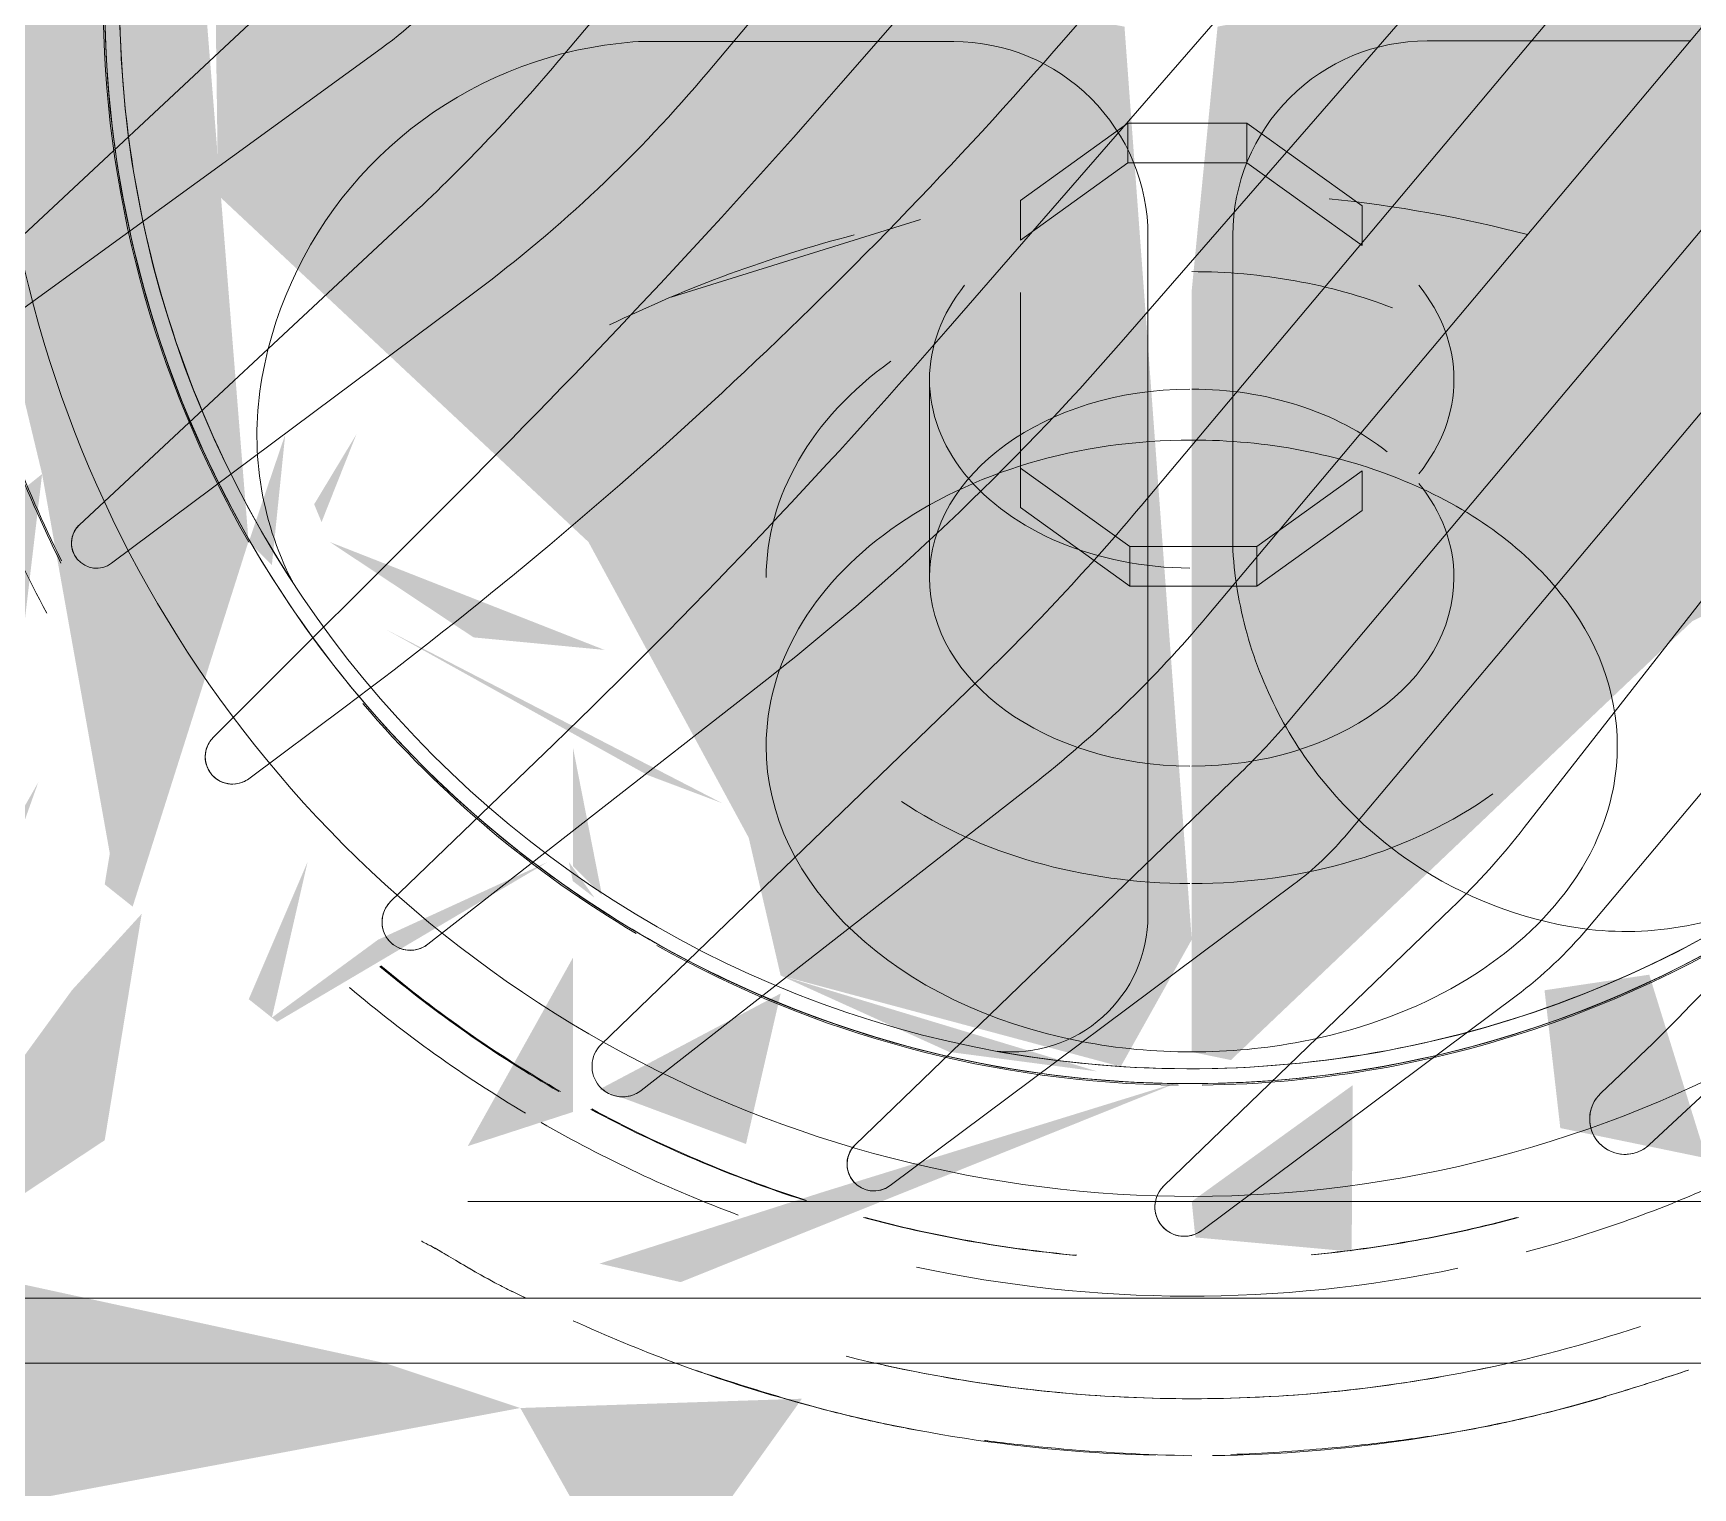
# Model space of a CAD drawing. Header units: metres. Extents: x 1 to 114, y -6 to 62.
# Drawn here: x 62.5624 to 62.6205, y 58.9687 to 59.0197 of the extents above; entities that cross this region are included whole.
import ezdxf

# ---------------------------------------------------------------- set-up
doc = ezdxf.new("R2010")
doc.units = ezdxf.units.M
doc.layers.add('P-SANR-FIXT', color=7, linetype='Continuous', lineweight=5)

# ---------------------------------------------------------------- blocks, each defined once
blk = doc.blocks.new('Caixa Sifonada Montada_100x150x50 Completa e Antiespuma - Caixas e Ralos - Esgoto - MEP - Tigre - Porta-grelha e grelha quadrados brancos - 100x150x50-55786-PLANTA BAIXA GERAL')
at = {"layer": 'P-SANR-FIXT', "true_color": 0xe6e6e6, "transparency": 33554560}
for points in [[(-0.05524999999992247, -0.0552500000000091), (0.05525000000006108, -0.0552500000000091), (0.05025093390128409, 0.05524999999997444), (-0.05524999999992247, 0.0498129386913854), (-0.05032589929794226, 0.02353561123165687), (-0.04874999999993261, 0.02828070738214533), (-0.04429743871645082, 0.04874999999996726), (0.04875000000007122, 0.04437010283808709), (0.04338605976506274, -0.04875000000001924), (-0.04874999999993261, -0.0443197858726171), (-0.05327745455963172, -0.02368927295551316), (-0.05524999999992247, -0.02567852594009396), (-0.05524999999992247, -0.05387457643539911)], [(-0.03835352348523779, 0.00248924020403706), (-0.03390023198751196, -1.732587406877428e-14), (-0.001880018466449792, 0.002357468591068255), (0.003102852018237127, 0.02880878227659155), (0.01310454817832069, 0.03440593209102276), (-0.007789824069073257, 0.03412944922071338), (-0.01995439466627995, 0.0211467445615705), (-0.03032358361354986, 0.01553054617385183), (-0.03515944778499679, 0.01440969300050983), (-0.03783936793239546, 0.00440809485022769)], [(-0.02076479613288943, 0.03224458618902995), (-0.01618194101384443, 0.03177664688673731), (-0.01995439466626263, 0.03305498765563943)], [(-0.05524999999992247, 0.017409811382004), (-0.04999999999993666, 0.01366492587994271), (-0.05032589929794226, 0.02353561123165687), (-0.05524999999992247, 0.02077436387599596), (-0.05524999999992247, 0.0179048164316052)]]:
    blk.add_hatch(color=254, dxfattribs=at).paths.add_polyline_path(points)
h = blk.add_hatch(color=254, dxfattribs=at)
h.paths.add_polyline_path([(-0.04646999999991926, -0.03909157412342302), (-0.04142995070002244, -0.04094067143388357), (-0.03895021057008394, -0.03103226784029762), (-0.04479816114979199, -0.0318575312212462), (-0.04646999999991926, -0.03900394752263424)])
h.paths.add_polyline_path([(-0.04646999999991926, 0.04646999999997124), (-0.04093606639762879, 0.03810496623822874), (-0.03299512197246663, 0.03680857395686376), (-0.03567343194059035, 0.03925347404101336), (-0.04561047557766178, 0.04646999999997124)])
h.paths.add_polyline_path([(-0.04567707001213571, -0.04647000000002322), (-0.02472877075734996, -0.04219566895535072), (-0.03573260240738623, -0.03909157412342302), (-0.04429743871645082, -0.04544636478324797)])
h.paths.add_polyline_path([(-0.04536652043098616, 0.04646999999997124), (-0.02838469635372817, 0.04043506797985051), (-0.03421497220663546, 0.04375658778211928), (-0.04429743871645082, 0.04646999999997124)])
h.paths.add_polyline_path([(0.01705110000636951, 0.04589304032061132), (0.03117449009299371, 0.04547898674842682), (0.02345265593599229, 0.04646999999997124)])
h.paths.add_polyline_path([(0.02205536188282686, 0.04348311481504657), (0.03575717844280812, 0.03909157412337104), (0.03719406650809474, 0.04646999999997124), (0.02655096477870857, 0.04437010283808709)])
h.paths.add_polyline_path([(0.03279468775695505, -0.03705991051363831), (0.03839924547538017, -0.03450946586090377), (0.03432564337378694, -0.03514015289138633)])
h.paths.add_polyline_path([(0.0351129709235699, 0.03415287537117365), (0.04440810988360231, 0.02994684968535648), (0.04154062186717392, 0.04103305589788825), (0.03759399645100948, 0.03680857395686376)])
h.paths.add_polyline_path([(0.03707342059099902, -0.0316945492443108), (0.04172861048537025, -0.02823039041669267), (0.03951852768720424, -0.02862848192429497)])
h.paths.add_polyline_path([(0.04338605976506274, 0.02377875009399731), (0.04647000000005787, 0.02365178469280636), (0.04396055960423141, 0.02646051726966625)])
h = blk.add_hatch(color=254, dxfattribs=at)
h.paths.add_polyline_path([(-0.04106668244027169, 0.01562476760195968), (-0.03578826927877481, 0.01440969300050983), (-0.03915009264387836, 0.02076056537808422), (-0.03976214807195206, 0.01910915033442475)])
h.paths.add_polyline_path([(-0.03274269839024906, 0.03712510311725491), (-0.0199271185892881, 0.0330622962584479), (0.01112604669787679, 0.03554822045334595), (0.03209217877061406, 0.01910915033442475), (0.0371967095072217, -1.732587406877428e-14), (0.04445283994274755, 0.0001761263421199146), (0.04120787235584926, 0.01608778239823273), (0.03301560573891602, 0.03190784818669886), (0.02571085440446363, 0.03224039167052802), (0.01578510783764391, 0.0422459859208207), (-0.0005953162889087707, 0.04437010283808709), (-0.0175704378873013, 0.0402991409089218), (-0.03230791953478679, 0.03767029855765063)])
h = blk.add_hatch(color=254, dxfattribs=at)
h.paths.add_polyline_path([(-0.03852251937959927, 0.003307419395665011), (-0.03515944778499679, 0.01440969300050983), (-0.03783936793239546, 0.008496469810439613)])
h.paths.add_polyline_path([(-0.03994501342364197, 0.02169418695586819), (-0.03453875676060311, 0.02169418695586819), (-0.04114056349084663, 0.02537749277683451)])
h.paths.add_polyline_path([(-0.04591142143804218, 0.01791323310699932), (-0.03889751723559808, 0.0004590278886782471), (-0.04274855437619735, 0.01291937730571285), (-0.04526153642773311, 0.02076056537808422)])
h.paths.add_polyline_path([(-0.03678175282894518, 0.03206028904945738), (-0.03117449009287243, 0.0225725612596234), (-0.03390023198751196, 0.02851994816028873), (-0.03663452201077139, 0.03224491065594071)])
h.paths.add_polyline_path([(-0.03230791953478679, 0.03767029855765063), (-0.02413066532726439, 0.03680857395686376), (-0.03196128362652267, 0.03810496623822874)])
h.paths.add_polyline_path([(-0.02647953304008424, 0.04135254627638169), (-0.0175704378873013, 0.0402991409089218), (-0.02065785479275833, 0.04415611875915179)])
h.paths.add_polyline_path([(0.01449381783039248, 0.04199121280199516), (0.02973250586643912, 0.03461303547391199), (0.02973250586643912, 0.03978599712759338), (0.01578510783764391, 0.0422459859208207)])
h.paths.add_polyline_path([(0.02973250586643912, 0.02839360635748421), (0.04250246353498487, 0.02169418695583354), (0.04084790384055591, 0.02696149695413774), (0.03117449009299371, 0.02993711142370021), (0.03012037445186347, 0.02880878227659155)])
h.paths.add_polyline_path([(0.04443725866364407, -1.732587406877428e-14), (0.04647000000005787, 0.003858564742248063), (0.04445283994274755, 0.0001761263421199146)])
h = blk.add_hatch(color=254, dxfattribs=at)
h.paths.add_polyline_path([(-0.03663452201077139, 0.03224491065594071), (-0.03117449009287243, 0.03099300775021516), (-0.03598850716056545, 0.03305498765563943)])
h.paths.add_polyline_path([(-0.03243373072748287, 0.02093148691411475), (-0.03117449009287243, 0.02183489222906428), (-0.03184849040170061, 0.02169418695586819)])
h = blk.add_hatch(color=254, dxfattribs=at)
h.paths.add_polyline_path([(-0.02911338587018136, 0.01645916356312437), (-0.02300215163319226, 0.02828070738214533), (-0.02812509730472075, 0.01908187425739825)])
h.paths.add_polyline_path([(-0.01925633995555099, 0.03050318914893487), (-0.01618194101384443, 0.02928425824362839), (-0.0186307263079058, 0.03076232680658927)])
h = blk.add_hatch(color=254, dxfattribs=at)
h.paths.add_polyline_path([(-0.03233376320115208, 0.02067561912078463), (-0.02714072690695202, 0.02169418695586819), (-0.03131519536606852, 0.02169418695586819)])
h.paths.add_polyline_path([(-0.02373953253463888, 0.02058266625691304), (-0.01995439466626263, 0.03021404542047526), (-0.02329965652245055, 0.0251748432786856), (-0.02363306205446829, 0.02169418695586819)])
h = blk.add_hatch(color=254, dxfattribs=at)
h.paths.add_polyline_path([(-0.04483992453817446, -0.005606011965595781), (-0.03900476272413694, -0.005642159368443572), (-0.04308111953460834, -1.732587406877428e-14), (-0.04434326192897552, -0.0001258093766672573)])
h.paths.add_polyline_path([(-0.02862836930535118, -0.03382049683333872), (-0.02962183469928764, -0.03983929355271217), (-0.01438314666320635, -0.04194089583654249), (-0.02704344163984965, -0.03391140321041108)])
h.paths.add_polyline_path([(-0.03444325095819099, -0.03348697383688463), (-0.02467837792347141, -0.02822874501684382), (-0.03273171757260725, -0.02169418695588552), (-0.03429097017193781, -0.03332451445368761)])
h.paths.add_polyline_path([(-0.02164242491065939, -0.0436819747799656), (-0.00787214985155788, -0.04503225455252718), (-0.0199271185892881, -0.04336128155424158)])
h.paths.add_polyline_path([(-0.01702062425182271, -0.04590771667045569), (-0.005176380902003758, -0.04647000000002322), (-0.01438314666320635, -0.04567145426673765)])
h.paths.add_polyline_path([(0.02066837729473628, -0.03901440780329217), (0.03117449009299371, -0.03680173277210966), (0.0276149135681691, -0.03462800634242599), (0.0222084065868618, -0.03804195383907691)])
h.paths.add_polyline_path([(0.02849536752089698, -0.03390989768251684), (0.03608226176335443, -0.03293742310246926), (0.02940969658127947, -0.03293742310246926)])
h.paths.add_polyline_path([(0.03432564337378694, -0.02768099549932044), (0.03983599507086051, -0.02823039041669267), (0.0384736437357301, -0.02169418695592017)])
h = blk.add_hatch(color=254, dxfattribs=at)
h.paths.add_polyline_path([(-0.04156461439664581, -0.01803546264928491), (-0.0351286664247803, -0.01603746543274542), (-0.03567537897281818, -0.01236664704130844), (-0.04050788082639128, -0.01291937730576483), (-0.04142995070002244, -0.01738349986130152)])
h.paths.add_polyline_path([(-0.02337818217521804, -0.03412163075972353), (-0.0199271185892881, -0.04303932291549395), (0.0007059874559736273, -0.0443197858726171), (0.01177231042567009, -0.04263465939867943), (0.03432564337378694, -0.02768099549932044), (0.04504844339516322, -0.007470452242682541), (0.04338605976506274, -1.732587406877428e-14), (0.03714215735318603, -0.0001448091339233542), (0.02688936565682197, -0.02869419681390778), (0.01814634144938205, -0.03293742310246926), (-0.01112604669775551, -0.03530297181114234), (-0.02243749230865715, -0.0341755857190346)])
h = blk.add_hatch(color=254, dxfattribs=at)
h.paths.add_polyline_path([(-0.03812312292207375, -0.001373775552053985), (-0.02135440074558233, -0.01899158578125457), (-0.01995439466627995, -0.03130903980969124), (-0.015129917462704, -0.0341755857190346), (0.003102852018237127, -0.03567402923131763), (0.006549263175703936, -0.02869419681390778), (-0.001880018466449792, -0.02384264674882879), (0.001914698749834133, -0.02044131557423812), (-0.001880018466449792, -0.0009053691763705956), (-0.01112604669775551, -1.732587406877428e-14), (-0.03783936793239546, -1.732587406877428e-14)])
h.paths.add_polyline_path([(0.02715647213979692, -0.02178666517915226), (0.03154842227022182, -0.01519291942876889), (0.02727699210674564, -0.02169418695592017)])
h = blk.add_hatch(color=254, dxfattribs=at)
h.paths.add_polyline_path([(-0.03016974881628776, -0.005468883827219589), (-0.01112604669775551, -0.0239899849307662), (-0.02330953975362813, -0.01122528272149025), (-0.02619128198684744, -0.00880721387644876)])
h.paths.add_polyline_path([(-0.02433083004920036, -0.01440969300059646), (-0.0172861406142762, -0.02822874501684382), (-0.01856707440467803, -0.02328237488998389), (-0.02255989447160614, -0.01713585784783795)])
at = {"layer": 'P-SANR-FIXT'}
for p, q in [((-0.04875000000000208, 0.04875000000000209), (-0.04875000000000208, -0.04875000000000208)), ((-0.0487500000000021, 0.0487500000000021), (-0.0487500000000021, -0.0487500000000021)), ((-0.01059748748471956, 0.04247892921281459), (-0.001294434687923363, 0.03250262648582253)), ((-0.001294434687923364, 0.03250262648582253), (-0.01059748748471956, 0.04247892921281459)), ((-0.002645849332914956, 0.02841193869864879), (-0.01201634219000855, 0.04130931565305653)), ((-0.01201634219000855, 0.04130931565305653), (-0.002645849332914957, 0.02841193869864879)), ((-0.01934983980398006, 0.03898954495961051), (-0.008460494527384562, 0.02731215181233456)), ((-0.008460494527384562, 0.02731215181233456), (-0.01934983980398006, 0.03898954495961051)), ((-0.01119229141294183, 0.02513394983213741), (-0.02069858259509251, 0.03786274852922491)), ((-0.02069858259509251, 0.03786274852922491), (-0.01119229141294183, 0.02513394983213741)), ((-0.04647000000000125, 0.03513764310053733), (-0.04647000000000125, 0.02398132547389093)), ((-0.02681296690506862, 0.03430150504932647), (-0.01813369167398352, 0.02562222981824123)), ((-0.01813369167398352, 0.02562222981824123), (-0.02681296690506862, 0.03430150504932647)), ((-0.02573227239702711, 0.02967513621645625), (-0.02825516474651655, 0.03305325584647252)), ((-0.02825516474651655, 0.03305325584647252), (-0.02573227239702711, 0.02967513621645625)), ((-0.03256649953275442, 0.02808170614841792), (-0.02704006088856049, 0.02235891140505168)), ((-0.02704006088856049, 0.02235891140505168), (-0.03256649953275442, 0.02808170614841792)), ((-0.02499195937127168, 0.01516771660053516), (-0.03406425579514195, 0.02677972649304322)), ((-0.03406425579514195, 0.02677972649304322), (-0.02499195937127168, 0.01516771660053516)), ((-0.00296959072705961, 0.02210147866658598), (0.02267056563869321, 0.0005868329167546305)), ((-0.03757276167483612, 0.02069629912046853), (-0.02486771033344417, 0.007539833318191527)), ((-0.02486771033344417, 0.007539833318191527), (-0.03757276167483612, 0.02069629912046853)), ((-0.02849174951138736, 0.005606099759408185), (-0.0391859145063315, 0.0192940067579789)), ((-0.0391859145063315, 0.0192940067579789), (-0.02849174951138736, 0.005606099759408185)), ((0.01879378599130868, -0.0017222877387185), (-0.003460956256300592, 0.01695165827319634)), ((-0.003460956256300592, 0.01695165827319634), (0.01879378599130868, -0.001722287738718498)), ((-0.04308111953467461, -0.006279196533837442), (-0.04308111953467461, 0.01490490170428406)), ((-0.0410914265218139, 0.01179608375921918), (-0.02803948535915714, -0.001719596968522723)), ((-0.02803948535915714, -0.001719596968522723), (-0.0410914265218139, 0.01179608375921918)), ((-0.003398133157558836, 0.01188109919901001), (0.01305253505179729, -0.002419248503600797)), ((0.01305253505179729, -0.002419248503600797), (-0.003398133157558836, 0.01188109919901001)), ((-0.03195832930029675, -0.003575978307020581), (-0.04252699284363622, 0.01057532299048306)), ((-0.04252699284363622, 0.01057532299048306), (-0.03195832930029675, -0.003575978307020581)), ((-0.01255763358493055, 0.00861560105388299), (0.002448900385722146, -0.004429379907394266)), ((0.002448900385722146, -0.004429379907394266), (-0.01255763358493055, 0.00861560105388299)), ((0.01266830475196343, -0.00856528408836807), (-0.002338229218692407, 0.004479696872911803)), ((-0.002338229218692407, 0.004479696872911803), (0.01266830475196343, -0.00856528408836807)), ((0.003508804324590597, -0.01183078223349418), (-0.01294186388476683, 0.002469565469117565)), ((-0.01294186388476684, 0.002469565469117565), (0.003508804324590595, -0.01183078223349418)), ((-0.01868311482427741, 0.001772604704234402), (0.003571627423330788, -0.01690134130767921)), ((0.003571627423330788, -0.01690134130767921), (-0.01868311482427741, 0.001772604704234402)), ((-0.04253862307059873, 0.0009779602122229102), (-0.03279657102353945, -0.009110230001032449)), ((-0.03279657102353945, -0.009110230001032449), (-0.04253862307059873, 0.0009779602122229102)), ((-0.03586867674505922, -0.01137100634288177), (-0.0440998113330788, -0.0003496255317974031)), ((-0.0440998113330788, -0.0003496255317974031), (-0.03586867674505922, -0.01137100634288177)), ((0.003080261894089984, -0.02205116170106907), (-0.02255989447166264, -0.0005365159512381433)), ((-0.02619128198692596, -0.003443074495378746), (6.239211082654622e-05, -0.02547252274785157)), ((-0.003045602476654423, -0.02822874501682704), (-0.03016974881635097, -0.005468883827188862)), ((-0.02997040244881574, -0.01165492361558124), (-0.02042725164630381, -0.0191108501691694)), ((-0.02042725164630381, -0.0191108501691694), (-0.02997040244881574, -0.01165492361558124)), ((-0.01053741439728157, -0.03314744080598178), (-0.03349224789016447, -0.0138860484883678)), ((-0.03349224789016447, -0.0138860484883678), (-0.01053741439728157, -0.03314744080598178)), ((-0.02962183469934916, -0.02834328939200229), (-0.04109720118872622, -0.01603746543272886))]:
    blk.add_line(p, q, dxfattribs=at)
at = {"layer": 'P-SANR-FIXT', "color": 253, "true_color": 0xacacac}
for p, q in [((-0.04875000000000206, -0.04503225455251221), (-0.04875000000000206, 0.04847955565235144)), ((-0.0487500000000021, -0.04503225455251225), (-0.0487500000000021, 0.04847955565235147)), ((-0.04647000000000125, 0.03513764310053733), (-0.04647000000000125, 0.04174694315010581)), ((-0.04647000000000125, -0.02359235440444692), (-0.04647000000000125, 0.02398132547389093))]:
    blk.add_line(p, q, dxfattribs=at)
at = {"layer": 'P-SANR-FIXT', "color": 8, "true_color": 0x737373}
for p, q in [((-0.04647000000000125, 0.04174694315010581), (-0.04647000000000125, 0.03513764310053733)), ((-0.04647000000000125, 0.02398132547389093), (-0.04647000000000125, 0.03513764310053733)), ((-0.04308111953467461, 0.01490490170428406), (-0.04308111953467461, 0.02537749277684234)), ((-0.04647000000000125, 0.02398132547389093), (-0.04647000000000125, -0.02359235440444692)), ((0.02267056563869321, 0.0005868329167546305), (-0.00296959072705961, 0.02210147866658598)), ((-0.01425706835537867, 0.009192209052392127), (-0.02120365205993376, 0.009192209052392127)), ((-0.02255989447166264, -0.0005365159512381433), (0.003080261894089984, -0.02205116170106907)), ((6.239211082654622e-05, -0.02547252274785157), (-0.02619128198692596, -0.003443074495378746)), ((-0.03016974881635097, -0.005468883827188862), (-0.003045602476654423, -0.02822874501682704)), ((-0.04308111953467461, -0.0227276128030022), (-0.04308111953467461, -0.006279196533837442)), ((-0.04109720118872622, -0.01603746543272886), (-0.02962183469934916, -0.02834328939200229))]:
    blk.add_line(p, q, dxfattribs=at)
at = {"layer": 'P-SANR-FIXT', "color": 250, "true_color": 0x3b3b3b}
for p, q in [((-0.01136281150170332, 0.01825009924467347), (-0.008641169964013162, 0.009504565682310754)), ((-0.02150240189831944, 0.002174764982568131), (-0.0187482606916961, 0.006003471812519823)), ((-0.01735894395079438, 0.006003471812519823), (-0.02011308515741771, 0.002174764982568131)), ((-0.0187482606916961, 0.006003471812519823), (-0.01120053091991799, 0.006003471812519823)), ((-0.0187482606916961, 0.006003471812519823), (-0.01735894395079438, 0.006003471812519823)), ((-0.0112005309199251, 0.006003471812519823), (-0.01735894395079438, 0.006003471812519823)), ((-0.009363508603272737, 0.006003471812519823), (-0.007974191862371012, 0.006003471812519823)), ((-0.02150240189831944, -0.002281122078363119), (-0.02150240189831944, 0.002174764982568131)), ((-0.02150240189831944, 0.002174764982568131), (-0.02011308515741771, 0.002174764982568131)), ((-0.02011308515741771, 0.002174764982568131), (-0.02011308515741771, -0.002281122078363119)), ((-0.005264561619904998, -0.00193485198323168), (-0.005264561619904998, 0.002236642504341727))]:
    blk.add_line(p, q, dxfattribs=at)
at = {"layer": 'P-SANR-FIXT', "color": 250, "true_color": 0x1f1f1f}
for p, q in [((-0.009363508603272737, 0.006003471812519823), (-0.006653878360806723, 0.002236642504341727)), ((-0.005264561619904998, 0.002236642504341727), (-0.007974191862371012, 0.006003471812519823)), ((-0.006653878360806723, 0.002236642504341727), (-0.005264561619904998, 0.002236642504341727)), ((-0.008166998012902788, -0.00596971338200327), (-0.005264561619904998, -0.00193485198323168)), ((-0.006653878360806723, -0.00193485198323168), (-0.005264561619904998, -0.00193485198323168))]:
    blk.add_line(p, q, dxfattribs=at)
at = {"layer": 'P-SANR-FIXT', "color": 251, "true_color": 0x585858}
for p, q in [((-0.006653878360806723, 0.002236642504341727), (-0.006653878360806723, -0.00193485198323168)), ((-0.009556314753804513, -0.00596971338200327), (-0.008166998012902788, -0.00596971338200327))]:
    blk.add_line(p, q, dxfattribs=at)
at = {"layer": 'P-SANR-FIXT', "color": 9, "true_color": 0xbbbbbb}
for p, q in [((-0.01884905136641754, -0.00596971338200327), (-0.02150240189831944, -0.002281122078363119)), ((-0.02150240189831944, -0.002281122078363119), (-0.02011308515741771, -0.002281122078363119)), ((-0.02011308515741771, -0.002281122078363119), (-0.01745973462551581, -0.00596971338200327)), ((-0.01745973462551581, -0.00596971338200327), (-0.01884905136641754, -0.00596971338200327))]:
    blk.add_line(p, q, dxfattribs=at)
at = {"layer": 'P-SANR-FIXT', "color": 250, "true_color": 0x2e2e2e}
blk.add_line((-0.006653878360806723, -0.00193485198323168), (-0.009556314753804513, -0.00596971338200327), dxfattribs=at)
at = {"layer": 'P-SANR-FIXT'}
for centre, radius, start, end in [((-0.01999346984771367, 0.03838935023393747), 0.0008800530335850685, 43.00000000000066, 216.7536016520352), ((-0.01999346984771367, 0.03838935023393747), 0.0008800530335850683, 115.3973340216814, 129.8768008260176), ((-0.01999346984771367, 0.03838935023393747), 0.0008800530335850665, 43.00000000000001, 71.95893360867248), ((-0.02748907400295916, 0.03362539795143592), 0.0009561598274535172, 45.00000000000088, 216.7536016520365), ((-0.02748907400295916, 0.03362539795143592), 0.0009561598274535195, 116.5640006883489, 159.5024011013577), ((-0.02748907400295916, 0.03362539795143592), 0.0009561598274535153, 45.00000000000053, 73.62560027533982), ((-0.02748907400295916, 0.03362539795143592), 0.0009561598274535171, 202.4408015143665, 216.7536016520361), ((0.1033945647152622, 0.12611136262174), 0.1611635375198587, 216.7536016520364, 228.9999999999995), ((0.1033945647152622, 0.12611136262174), 0.1611635375198584, 216.7536016520359, 228.999999999999), ((-0.03328126073274328, 0.02739146928092101), 0.0009936349964959263, 44.00000000000151, 217.9999999999995), ((-0.03328126073274328, 0.02739146928092101), 0.0009936349964959285, 116.5000000000003, 159.9999999999999), ((-0.03328126073274328, 0.02739146928092101), 0.000993634996495929, 44.00000000000097, 58.50000000000102), ((0.01046612636206158, 0.03793834666722208), 0.01620729327831617, 216.0000000000003, 229.9999999999997), ((0.01046612636206158, 0.03793834666722208), 0.01620729327831614, 215.9999999999997, 229.9999999999992), ((-0.03328126073274328, 0.02739146928092101), 0.0009936349964959315, 203.499999999999, 217.9999999999992), ((0.03688183380586989, 0.06959455702370132), 0.06199781068020762, 222.9999999999995, 229.999999999999), ((0.03688183380586989, 0.06959455702370132), 0.06199781068020773, 222.9999999999999, 229.9999999999994), ((0.1859813359874019, 0.2297372574796258), 0.2886622404028897, 224.9999999999995, 228.9999999999949), ((0.1859813359874019, 0.2297372574796258), 0.2886622404028902, 224.9999999999999, 228.9999999999954), ((0.02790716003374067, 0.05433472355476516), 0.04880012591614486, 216.7536016520356, 229.9999999999994), ((0.02790716003374067, 0.05433472355476516), 0.04880012591614479, 216.7536016520351, 229.999999999999), ((0.1375879318345141, 0.1813383159967486), 0.228859841545779, 224.0000000000001, 228.9999999999994), ((0.1375879318345141, 0.1813383159967486), 0.2288598415457794, 224.0000000000006, 228.9999999999999), ((-0.03834259257627196, 0.01995288206045233), 0.001070190890415654, 44.00000000000065, 218.0000000000002), ((-0.03834259257627196, 0.01995288206045233), 0.001070190890415656, 131, 160.0000000000003), ((-0.03834259257627196, 0.01995288206045233), 0.001070190890415652, 203.4999999999999, 217.9999999999997), ((0.04697075921369665, 0.07139115427531845), 0.09132200069046673, 217.9999999999995, 228.9999999999954), ((0.04697075921369665, 0.07139115427531845), 0.09132200069046657, 217.9999999999991, 228.9999999999949), ((-0.04177055967513004, 0.01114025249646243), 0.0009441061831924546, 44.00000000000118, 216.7536016520351), ((-0.04177055967513004, 0.01114025249646243), 0.0009441061831924537, 144.7729342970208, 216.7536016520349), ((0.03324722616728232, 0.06366077514556855), 0.08078926881755576, 223.9999999999993, 229.9999999999994), ((0.03324722616728232, 0.06366077514556855), 0.08078926881755587, 223.9999999999997, 229.9999999999999), ((0.003695720295138087, 0.0307537072728659), 0.04084648548157976, 218.0000000000002, 229.9999999999997), ((0.003695720295138087, 0.0307537072728659), 0.04084648548157968, 217.9999999999997, 229.9999999999992), ((-0.04327718505237636, 0.000264739196920955), 0.001026721976776405, 44.00000000000167, 216.7536016520347), ((-0.04327718505237636, 0.000264739196920955), 0.001026721976776406, 44.00000000000118, 159.1690677680236), ((-0.0106724285389578, 0.01505157485418055), 0.02414305007455906, 223.9999999999998, 229.9999999999995), ((-0.0106724285389578, 0.01505157485418055), 0.02414305007455911, 224.0000000000003, 230), ((-0.02291299439065336, 0.003179379330210185), 0.01128950576573243, 216.7536016520355, 230.0000000000001), ((-0.02291299439065336, 0.003179379330210185), 0.01128950576573241, 216.7536016520349, 229.9999999999995), ((-0.01318807968255507, 0.009825469977858433), 0.02725901073700281, 224.0000000000004, 232.0000000000005), ((-0.01318807968255507, 0.009825469977858433), 0.02725901073700285, 224.0000000000009, 232.0000000000009), ((-0.02385043374486628, -0.002395381841583086), 0.01500000000000002, 216.7536016520351, 230.0000000000002), ((-0.02385043374486628, -0.002395381841583086), 0.01499999999999999, 216.7536016520346, 229.9999999999997), ((-0.04018932937442107, -0.01519086126961013), 0.001241358062856888, 43.10364131006679, 223), ((-0.04018932937442107, -0.01519086126961013), 0.001241358062856882, 43.10364131006645, 163.0345471033555), ((0.03148187760200281, 0.05188641211129533), 0.09692239550063551, 223.1036413100656, 234.9999999999983), ((0.03148187760200281, 0.05188641211129533), 0.09692239550063565, 223.1036413100661, 234.9999999999988), ((-0.04018932937442107, -0.01519086126961013), 0.00124135806285689, 193.0172735516774, 222.9999999999999)]:
    blk.add_arc(centre, radius, start, end, dxfattribs=at)
at = {"layer": 'P-SANR-FIXT', "color": 8, "true_color": 0x737373}
for centre, radius, start, end in [((-0.01999346984771367, 0.03838935023393747), 0.0008800530335850692, 129.8768008260176, 216.7536016520351), ((-0.01999346984771367, 0.03838935023393747), 0.0008800530335850686, 71.95893360867257, 115.3973340216813), ((-0.02748907400295916, 0.03362539795143592), 0.0009561598274535196, 73.62560027533983, 116.5640006883489), ((-0.02748907400295916, 0.03362539795143592), 0.0009561598274535181, 159.5024011013578, 202.4408015143667), ((-0.03328126073274328, 0.02739146928092101), 0.0009936349964959226, 58.50000000000094, 116.5000000000004), ((-0.03328126073274328, 0.02739146928092101), 0.000993634996495928, 159.9999999999999, 203.4999999999989), ((-0.03834259257627196, 0.01995288206045233), 0.001070190890415647, 44.00000000000006, 131.0000000000001), ((-0.03834259257627196, 0.01995288206045233), 0.001070190890415657, 160.0000000000003, 203.5000000000001), ((-8.206102464214382e-16, 0), 0.05199999999999923, 163.7713371229441, 178.6032306802114), ((-0.04177055967513004, 0.01114025249646243), 0.0009441061831924581, 44.00000000000078, 144.7729342970207), ((-8.206102464214382e-16, 0), 0.04999999999999585, 167.5782393492952, 179.9999999999993), ((-8.206102464214382e-16, 0), 0.04999999999999579, 169.8330785916072, 179.9999999999997), ((-0.04327718505237636, 0.000264739196920955), 0.001026721976776408, 159.1690677680236, 216.7536016520344), ((-8.206102464214382e-16, 0), 0.04999999999999585, 180.0000000000004, 190.1669214083929), ((-8.206102464214382e-16, 0), 0.04999999999999589, 180.0000000000003, 192.4217606507042), ((-8.206102464214382e-16, 0), 0.0519999999999992, 180.7962531248439, 196.2286628771756), ((-0.04018932937442107, -0.01519086126961013), 0.001241358062856886, 163.0345471033555, 193.0172735516774)]:
    blk.add_arc(centre, radius, start, end, dxfattribs=at)
at = {"layer": 'P-SANR-FIXT', "color": 253, "true_color": 0xacacac}
for radius, start, end in [(0.05199999999999924, 155.357302531679, 163.7713371229441), (0.04999999999999586, 165.9752547926801, 173.5085348492801), (0.04999999999999586, 165.9752547926801, 173.5085348492801), (0.04999999999999582, 191.361524327761, 198.3318975858143), (0.04999999999999582, 191.361524327761, 198.3318975858143)]:
    blk.add_arc((-8.206102464214382e-16, 0), radius, start, end, dxfattribs=at)
at = {"layer": 'P-SANR-FIXT', "color": 250, "true_color": 0x3b3b3b}
for radius, start, end in [(0.04692590211814789, 14.60721497513757, 25.77914264052491), (0.04692590211814784, 345.476564314924, 354.1099998702811)]:
    blk.add_arc((-0.05459444537276566, -1.301455148814382e-32), radius, start, end, dxfattribs=at)
for centre, major_axis, ratio, start_param, end_param in [((-0.02710824820903297, 0), (0, 0.01491801193046441), 0.7193398003414615, 2.220446049250313e-15, 1.308996938995762), ((-0.02120365205996952, 0), (0, 0.01491801193046441), 0.7193398003414612, 5.497787143782128, 6.283185307179576), ((-0.02710824820903297, 0), (0, 0.01491801193046438), 0.7193398003414632, 4.712388980384695, 5.497787143782144), ((-0.02120365205996952, 0), (0, 0.01491801193046438), 0.7193398003414633, 0.8205378951084585, 1.566419691774202), ((-0.02120365205998542, 0), (0, 0.009192209052405614), 0.719339800341462, 4.720121561699663, 7.846249052659496), ((-0.01425706835544811, 0), (0, 0.009192209052405621), 0.719339800341461, 5.759586531581277, 6.283185307179576), ((-0.01425706835544811, 0), (0, 0.009192209052405607), 0.7193398003414628, 0.5235987755982945, 1.563063745479909), ((-0.02120365205996952, 0), (2.741317730094923e-17, 0.0149180119304644), 0.7193398003414617, 1.570796326794898, 2.356194490192346), ((-0.02120365205998542, 0), (2.097366474395311e-17, 0.009192209052405614), 0.7193398003414618, 1.570796326794898, 3.14159265358979), ((-0.02120365205998542, 0), (0, 0.009192209052405606), 0.7193398003414637, 3.871374912783081, 4.712388980384682), ((-0.02710824820887811, 0), (0, 0.0149180119304644), 0.7193398003414619, 4.45058959258554, 4.712388980384688), ((-0.02120365205996952, 0), (0, 0.01491801193046439), 0.719339800341463, 4.220897936500709, 4.712388980384682), ((-0.02710824820887811, 0), (4.728796169315047e-17, 0.0149180119304644), 0.7193398003414625, 2.879793265790657, 3.141592653589797)]:
    blk.add_ellipse(centre, major_axis=major_axis, ratio=ratio, start_param=start_param, end_param=end_param, dxfattribs=at)
at = {"layer": 'P-SANR-FIXT', "color": 250, "true_color": 0x1f1f1f}
for centre, major_axis, ratio, start_param, end_param in [((-0.02710824820903297, 0), (2.741317730094923e-17, 0.0149180119304644), 0.7193398003414619, 5.497787143782144, 6.28318530717959), ((-0.01425706835544811, 0), (0, 0.009192209052405614), 0.7193398003414618, 0, 0.5235987755982949), ((-0.02710824820887811, 0), (0, 0.01491801193046441), 0.7193398003414612, 3.665191429188095, 3.926990816987243)]:
    blk.add_ellipse(centre, major_axis=major_axis, ratio=ratio, start_param=start_param, end_param=end_param, dxfattribs=at)
at = {"layer": 'P-SANR-FIXT', "color": 251, "true_color": 0x585858}
blk.add_ellipse((-0.02710824820903297, 0), major_axis=(0, 0.0149180119304644), ratio=0.7193398003414623, start_param=1.308996938995762, end_param=1.570796326794905, dxfattribs=at)
at = {"layer": 'P-SANR-FIXT', "color": 252, "true_color": 0x909090}
for centre, major_axis, ratio, start_param, end_param in [((-0.02710824820887811, 0), (0, 0.01491801193046439), 0.719339800341463, 1.570796326794905, 1.832595714594054), ((-0.02710824820887811, 0), (0, 0.01491801193046441), 0.719339800341461, 3.926990816987243, 4.188790204786391), ((-0.02120365205998542, 0), (0, 0.009192209052405614), 0.7193398003414622, 3.141592653589789, 3.665191429188085), ((-0.01425706835544811, 0), (0, 0.009192209052405614), 0.7193398003414622, 3.141592653589788, 3.665191429188085), ((-0.02710824820887811, 0), (0, 0.01491801193046439), 0.7193398003414628, 2.6179938779915, 2.879793265790648)]:
    blk.add_ellipse(centre, major_axis=major_axis, ratio=ratio, start_param=start_param, end_param=end_param, dxfattribs=at)
at = {"layer": 'P-SANR-FIXT', "color": 8, "true_color": 0x747474}
blk.add_ellipse((-0.02710824820887811, 0), major_axis=(0, 0.01491801193046439), ratio=0.7193398003414634, start_param=1.832595714594054, end_param=2.6179938779915, dxfattribs=at)
at = {"layer": 'P-SANR-FIXT', "color": 9, "true_color": 0xbbbbbb}
blk.add_ellipse((-0.02710824820887811, 0), major_axis=(0, 0.01491801193046441), ratio=0.7193398003414615, start_param=4.188790204786391, end_param=4.45058959258554, dxfattribs=at)
at = {"layer": 'P-SANR-FIXT', "color": 253, "true_color": 0xb4b4b4}
blk.add_ellipse((-0.01425706835544811, 0), major_axis=(0, 0.009192209052405621), ratio=0.719339800341461, start_param=2.617993877991488, end_param=3.141592653589788, dxfattribs=at)
at = {"layer": 'P-SANR-FIXT', "color": 8, "true_color": 0x828282}
blk.add_ellipse((-0.02710824820887811, 0), major_axis=(0, 0.01491801193046441), ratio=0.7193398003414612, start_param=3.141592653589794, end_param=3.665191429188095, dxfattribs=at)
at = {"layer": 'P-SANR-FIXT', "color": 8, "true_color": 0x737373}
blk.add_open_spline([(-0.04469570414865134, 0.02657619293006848), (-0.04461875619095386, 0.02671629502664146), (-0.04451253533647856, 0.02692862566203352), (-0.04445506244741412, 0.02703587465980526), (-0.04451305795487614, 0.02692787369810262), (-0.04461951889449443, 0.02671508709741705), (-0.04469652879883212, 0.02657480598866455)], degree=3, dxfattribs=at)
at = {"layer": 'P-SANR-FIXT', "color": 253, "true_color": 0xacacac}
for points, knots in [([(-0.04469652879883212, 0.02657480598866455), (-0.04477353870316981, 0.02643452487991204), (-0.04497511738090228, 0.02608618704558759), (-0.04541296138067612, 0.02536486470689289), (-0.0458410561893232, 0.02460532029285034), (-0.04620124674489275, 0.02390759772364385), (-0.04637962175514867, 0.02352944613171829), (-0.0464709402079808, 0.02333348915585204)], [0.5555555555555556, 0.5555555555555556, 0.5555555555555556, 0.5555555555555556, 0.5833333333333334, 0.6111111111111112, 0.6388888888888888, 0.6527777777777777, 0.6666666666666666, 0.6666666666666666, 0.6666666666666666, 0.6666666666666666]), ([(-0.04647024143667391, 0.02333488077572346), (-0.0463789673338522, 0.02353077121738456), (-0.04620064071414932, 0.02390888767596503), (-0.04584045433143417, 0.02460672640031554), (-0.04541223376087033, 0.0253665752705842), (-0.04497422308266347, 0.02608801308259564), (-0.04477265210634883, 0.0264360908334955), (-0.04469570414865134, 0.02657619293006848)], [0.3333333333333333, 0.3333333333333333, 0.3333333333333333, 0.3333333333333333, 0.3472222222222222, 0.361111111111111, 0.3888888888888888, 0.4166666666666666, 0.4444444444444444, 0.4444444444444444, 0.4444444444444444, 0.4444444444444444]), ([(-0.04900181543357365, 0.01740178393768815), (-0.04910086543628353, 0.01710541150930574), (-0.04929639789154885, 0.01650125971741583), (-0.04969714523339874, 0.01525264902595454), (-0.05018974630904537, 0.01361737957607255), (-0.05073125000053481, 0.01154586654396601), (-0.05102323101136745, 0.01009739076356015), (-0.05115091429472048, 0.009358630605711626)], [0.7777777777777778, 0.7777777777777778, 0.7777777777777778, 0.7777777777777778, 0.7916666666666667, 0.8055555555555556, 0.8333333333333333, 0.861111111111111, 0.8888888888888888, 0.8888888888888888, 0.8888888888888888, 0.8888888888888888]), ([(-0.05115091429472024, -0.00935863060571289), (-0.05102323101136865, -0.01009739076356145), (-0.0507312500005378, -0.01154586654396733), (-0.05018974630904759, -0.0136173795760737), (-0.04969714523339952, -0.01525264902595558), (-0.04929639789154872, -0.01650125971741677), (-0.04910086543628325, -0.01710541150930664), (-0.04900181543357332, -0.01740178393768903)], [0.1111111111111111, 0.1111111111111111, 0.1111111111111111, 0.1111111111111111, 0.1388888888888889, 0.1666666666666667, 0.1944444444444444, 0.2083333333333333, 0.2222222222222222, 0.2222222222222222, 0.2222222222222222, 0.2222222222222222])]:
    blk.add_open_spline(points, degree=3, knots=knots, dxfattribs=at)
at = {"layer": 'P-SANR-FIXT', "color": 8, "true_color": 0x737373}
for points, knots in [([(-0.05115050022269991, 0.009360893491947206), (-0.0510226782146383, 0.01010010000511039), (-0.0507303088121482, 0.01154975623735422), (-0.05018793721689516, 0.01362360728446831), (-0.04969469232456616, 0.01526031253674395), (-0.04929362257655064, 0.01650940582844482), (-0.04909801967609852, 0.0171135344860729), (-0.04899896394458363, 0.01740981138201649)], [0.1111111111111111, 0.1111111111111111, 0.1111111111111111, 0.1111111111111111, 0.1388888888888889, 0.1666666666666667, 0.1944444444444444, 0.2083333333333333, 0.2222222222222222, 0.2222222222222222, 0.2222222222222222, 0.2222222222222222]), ([(-0.05200000000000003, 0), (-0.05196691974551801, 0.001609716384915041), (-0.05183667994769919, 0.00401172764803256), (-0.05157594957836932, 0.006395046144739054), (-0.0514707912613399, 0.007214252741950632), (-0.05146361710283714, 0.007269560250131761)], [0, 0, 0, 0, 0.05555555555555555, 0.08333333333333333, 0.08534680339031027, 0.08534680339031027, 0.08534680339031027, 0.08534680339031027]), ([(-0.04899896394458367, -0.01740981138201634), (-0.04909801967609858, -0.01711353448607275), (-0.04929362257655072, -0.0165094058284447), (-0.04969469232456622, -0.01526031253674381), (-0.05018793721689507, -0.01362360728446826), (-0.05073030881214826, -0.01154975623735417), (-0.0511688629158833, -0.009375271888988455), (-0.05149724086051787, -0.007114517158375112), (-0.05178861728383278, -0.004451065175487685), (-0.05191331136861999, -0.002514009465730887), (-0.05195893102275457, -0.001364979628131065)], [0.7777777777777778, 0.7777777777777778, 0.7777777777777778, 0.7777777777777778, 0.7916666666666667, 0.8055555555555556, 0.8333333333333333, 0.861111111111111, 0.8888888888888888, 0.9166666666666666, 0.9444444444444444, 0.9842672921686689, 0.9842672921686689, 0.9842672921686689, 0.9842672921686689])]:
    blk.add_open_spline(points, degree=3, knots=knots, dxfattribs=at)
blk = doc.blocks.new('Antiespuma - Caixas e Ralos - Esgoto - MEP - Tigre - 100 mm-47694-PLANTA BAIXA GERAL')
at = {"layer": 'P-SANR-FIXT'}
for p, q in [((-0.01939674729881586, -0.001404026608584568), (-0.008344599291863259, -0.00140402660858457)), ((-0.008344599291863267, -0.00140402660858457), (-0.01939674729881587, -0.001404026608584568)), ((0.008251672191651769, -0.001379389155658734), (0.01746997051896206, -0.001379389155658745)), ((0.01746997051896204, -0.001379389155658745), (0.008251672191651759, -0.001379389155658734)), ((-0.00153414482364288, -0.008214481076804923), (-0.001534144823642901, -0.03205510391284051)), ((-0.001534144823642912, -0.03205510391284051), (-0.001534144823642891, -0.008214481076804923)), ((0.001441217723431465, -0.01924199163083166), (0.00144121772343138, -0.008189843623879142)), ((0.00144121772343137, -0.008189843623879142), (0.001441217723431454, -0.01924199163083166))]:
    blk.add_line(p, q, dxfattribs=at)
for centre, radius, start, end in [((-5.878227656865119e-05, 9.597339141547807e-05), 0.03752286800866311, 169.6177666931516, 213.0070390070294), ((-5.878227656866088e-05, 9.597339141547807e-05), 0.03752286800866312, 169.617766693152, 213.0070390070298), ((1.925483409189902e-14, 9.597339141510584e-05), 0.04199999999999994, 180, 297.6928516011199), ((-5.878227656869348e-05, 9.597339141510584e-05), 0.0381007361156739, 179.9999999999998, 209.9999999999997), ((-5.878227656830306e-05, 9.597339141512276e-05), 0.03804618396163235, 179.9999999999994, 359.9999999999986), ((-5.87822765683087e-05, 9.597339141512276e-05), 0.03804618396163235, 179.9999999999999, 224.9999999999994), ((-5.878227656869348e-05, 9.597339141510584e-05), 0.03804618396163105, 179.9999999999998, 224.9999999999997), ((-5.878227656869348e-05, 9.597339141510584e-05), 0.03804618396163105, 179.9999999999998, 224.9999999999998), ((-5.878227656869137e-05, 9.597339141510584e-05), 0.03752286800866309, 180.0000000000002, 359.9999999999994), ((-5.878227656869137e-05, 9.597339141510584e-05), 0.03752286800866315, 179.9999999999998, 359.9999999999992), ((-5.87822765683087e-05, 9.597339141512276e-05), 0.03804618396163229, 284.9999999999992, 359.9999999999991), ((-5.878227656869348e-05, 9.597339141510584e-05), 0.03804618396163103, 284.9999999999992, 359.999999999999), ((-5.878227656869348e-05, 9.597339141510584e-05), 0.03804618396163099, 284.9999999999995, 359.9999999999994), ((-5.878227656869348e-05, 9.597339141510584e-05), 0.03810073611567388, 289.5672271741236, 359.9999999999993), ((-0.008344599291863253, -0.008214481076804949), 0.00681045446822038, 1.717499527990299e-13, 90.0000000000004), ((-0.008344599291863264, -0.008214481076804949), 0.006810454468220381, 359.9999999999994, 90.00000000000004), ((0.008251672191651753, -0.008189843623879109), 0.006810454468220368, 90.00000000000017, 180.0000000000008), ((0.008251672191651745, -0.008189843623879109), 0.006810454468220369, 89.99999999999986, 180.0000000000004), ((-0.01847313914334499, -0.01571743041421222), 0.0143431719130675, 106.3937001325818, 169.9020269974158), ((-0.018473139143345, -0.01571743041421222), 0.01434317191306751, 106.3937001325814, 169.9020269974154), ((-0.0214538089302427, -0.01518660105371434), 0.01131560322045435, 169.9020269974162, 207.1167505621278), ((-0.02145380893024271, -0.01518660105371434), 0.01131560322045435, 169.9020269974158, 207.1167505621274), ((0.01575462152905912, -0.01831838347536086), 0.01434317191306752, 209.0953655055484, 221.7970308785153), ((0.01575462152905911, -0.01831838347536086), 0.01434317191306749, 209.095365505548, 221.7970308785149), ((0.01575462152905912, -0.01831838347536086), 0.01434317191306751, 234.4986962514821, 259.9020269974158), ((0.01575462152905911, -0.01831838347536086), 0.01434317191306749, 234.4986962514817, 259.9020269974155), ((-5.878227656865119e-05, 9.597339141547807e-05), 0.03752286800866309, 259.6177666931517, 303.00703900703), ((-5.878227656866088e-05, 9.597339141547807e-05), 0.03752286800866306, 259.617766693152, 303.0070390070304), ((0.01522379216856124, -0.02129905326225855), 0.01131560322045434, 259.9020269974158, 297.1167505621278), ((0.01522379216856123, -0.02129905326225855), 0.01131560322045434, 259.9020269974155, 297.1167505621274), ((-0.006318089241716758, -0.03205510391284049), 0.004783944418073834, 263.9664457430337, 2.798888119687895e-13), ((-0.006318089241716767, -0.03205510391284049), 0.004783944418073834, 263.9664457430333, 359.9999999999996), ((-5.878227656880376e-05, 9.597339141510584e-05), 0.04424999999999994, 255, 264.8118893461988), ((1.925483409189902e-14, 9.597339141510584e-05), 0.04424999999999996, 254.9999999999995, 264.7802092865198)]:
    blk.add_arc(centre, radius, start, end, dxfattribs=at)
at = {"layer": 'P-SANR-FIXT', "color": 8, "true_color": 0x737373}
for centre, radius, start, end in [((-0.01847313914334499, -0.01571743041421222), 0.01434317191306749, 93.69203475961496, 106.3937001325818), ((-0.018473139143345, -0.01571743041421222), 0.01434317191306751, 93.6920347596146, 106.3937001325814), ((-5.878227656880376e-05, 9.597339141510584e-05), 0.04424999999999997, 195.0057164580838, 206.5614276440935), ((1.925483409189902e-14, 9.597339141510584e-05), 0.04424999999999997, 194.9999999999996, 206.4507340127027), ((-5.878227656880376e-05, 9.597339141510584e-05), 0.04549999999999993, 197.7370333549758, 208.2582202181738), ((0.01575462152905912, -0.01831838347536086), 0.01434317191306752, 196.3937001325816, 209.0953655055484), ((0.01575462152905911, -0.01831838347536086), 0.0143431719130675, 196.3937001325811, 209.095365505548), ((-5.878227656869348e-05, 9.597339141510584e-05), 0.03810073611567383, 220.4327728257898, 239.3697041273821), ((-5.87822765683087e-05, 9.597339141512276e-05), 0.03804618396163234, 224.9999999999994, 239.9999999999993), ((-5.878227656869348e-05, 9.597339141510584e-05), 0.03804618396163098, 224.9999999999993, 239.9999999999992), ((-5.878227656869348e-05, 9.597339141510584e-05), 0.03804618396163103, 224.9999999999997, 254.9999999999997), ((0.01575462152905912, -0.01831838347536086), 0.01434317191306752, 221.7970308785153, 234.4986962514822), ((0.01575462152905911, -0.01831838347536086), 0.01434317191306749, 221.7970308785149, 234.4986962514817), ((-5.87822765683087e-05, 9.597339141512276e-05), 0.03804618396163233, 239.9999999999993, 254.9999999999993), ((-5.878227656869348e-05, 9.597339141510584e-05), 0.03804618396163099, 239.9999999999992, 284.9999999999992), ((-5.878227656869348e-05, 9.597339141510584e-05), 0.03810073611567383, 240.6302958728414, 269.3697041271573), ((-5.878227656880376e-05, 9.597339141510584e-05), 0.04424999999999997, 230.07420867079, 240), ((1.925483409189902e-14, 9.597339141510584e-05), 0.04424999999999994, 230.0286020414069, 239.9999999999995), ((-5.878227656880376e-05, 9.597339141510584e-05), 0.04549999999999991, 229.6373101787629, 239.2094959712866), ((-5.878227656869348e-05, 9.597339141510584e-05), 0.03810073611567386, 270.6302958728414, 289.5672271741237), ((-5.87822765683087e-05, 9.597339141512276e-05), 0.03804618396163231, 254.9999999999992, 284.9999999999992), ((-5.878227656869348e-05, 9.597339141510584e-05), 0.038046183961631, 254.9999999999996, 284.9999999999996), ((-5.878227656880376e-05, 9.597339141510584e-05), 0.04424999999999996, 241.6626524576911, 252.2612625357073), ((1.925483409189902e-14, 9.597339141510584e-05), 0.04424999999999995, 241.6262925598553, 252.2374734619372), ((-5.878227656880376e-05, 9.597339141510584e-05), 0.04549999999999992, 239.9999999999995, 249.6266655812741), ((-5.878227656880376e-05, 9.597339141510584e-05), 0.04549999999999996, 284.9999999999995, 294.0203588508689), ((-5.878227656880376e-05, 9.597339141510584e-05), 0.04424999999999991, 275.5056759067194, 285), ((1.925483409189902e-14, 9.597339141510584e-05), 0.04424999999999998, 275.4737995491528, 284.9999999999995), ((-5.878227656880376e-05, 9.597339141510584e-05), 0.04549999999999993, 257.8370521831249, 281.9047707616544)]:
    blk.add_arc(centre, radius, start, end, dxfattribs=at)
at = {"layer": 'P-SANR-FIXT', "color": 253, "true_color": 0xacacac}
for centre, radius, start, end in [((0.01575462152905912, -0.01831838347536086), 0.01434317191306751, 183.6920347596147, 196.3937001325816), ((0.01575462152905911, -0.01831838347536086), 0.0143431719130675, 183.6920347596143, 196.3937001325812)]:
    blk.add_arc(centre, radius, start, end, dxfattribs=at)

msp = doc.modelspace()

# ---------------------------------------------------------------- block references
at = {"layer": 'P-SANR-FIXT', "color": 9, "true_color": 0xbbbbbb, "rotation": 89.99999999999908}
msp.add_blockref('Caixa Sifonada Montada_100x150x50 Completa e Antiespuma - Caixas e Ralos - Esgoto - MEP - Tigre - Porta-grelha e grelha quadrados brancos - 100x150x50-55786-PLANTA BAIXA GERAL', (62.60296224229482, 59.02182936217888), dxfattribs=at)
at = {"layer": 'P-SANR-FIXT'}
msp.add_blockref('Antiespuma - Caixas e Ralos - Esgoto - MEP - Tigre - 100 mm-47694-PLANTA BAIXA GERAL', (62.60296224229478, 59.02082936217894), dxfattribs=at)

doc.saveas('drawing.dxf')
